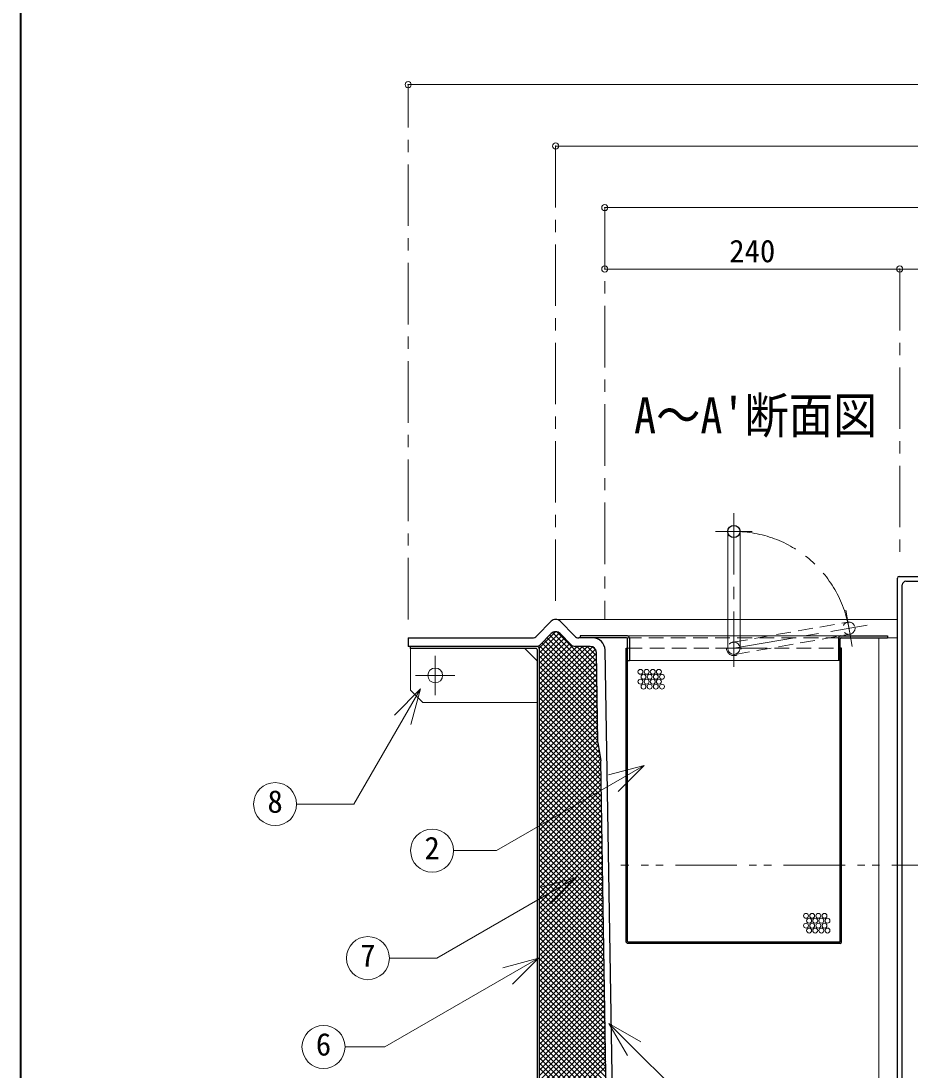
# Model space of a CAD drawing. Units: millimetres at full size, sheet at 1:10; details may follow other scales. Extents: x -2101 to 1949, y -1404 to 1406.
# Drawn here: x -2101 to -1377, y -661 to 193 of the extents above; entities that cross this region are included whole.
import ezdxf
from ezdxf.enums import TextEntityAlignment as Align

# ---------------------------------------------------------------- set-up
doc = ezdxf.new("R2010")
doc.units = ezdxf.units.MM
doc.header["$LTSCALE"] = 10
doc.header["$PDMODE"] = 32
doc.header["$PDSIZE"] = 5
for name, pattern in [('CHAIN1', [8, 5, -1, 1, -1]), ('DASHED1', [1.8, 1.2, -0.6]), ('DOUBLE_CHAIN1', [8.8, 5, -1, 0.6, -0.6, 0.6, -1])]:
    doc.linetypes.add(name, pattern=pattern)
doc.layers.add('0-0____1', color=4, linetype='Continuous', lineweight=9)
doc.styles.add('ＭＳ ゴシック', font='')
doc.styles.get('ＭＳ ゴシック').set_extended_font_data('MS Gothic')

msp = doc.modelspace()

# ---------------------------------------------------------------- linework, layer by layer
at = {"layer": '0-0____1', "color": 1, "lineweight": 40}
msp.add_line((-2100.6, -1403.88), (-2100.6, 1406.12), dxfattribs=at)
at = {"layer": '0-0____1'}
for p, q in [((-1785.6, 141.12), (-465.6, 141.12)), ((-585.6, 91.12), (-1665.6, 91.12)), ((-1625.6, 41.12), (-625.6, 41.12)), ((-1385.6, -8.88), (-1625.6, -8.88)), ((-1125.6, -8.88), (-1385.6, -8.88)), ((-1665.6, -293.88), (-1525.6, -293.88)), ((-1515.6, -293.88), (-1387.6, -293.88)), ((-1679.04, -317.15), (-1665.78, -303.89)), ((-1679, -321.36), (-1662.56, -304.92)), ((-1679, -325.6), (-1660.43, -307.03)), ((-1670.41, -306.66), (-1632, -345.07)), ((-1668.21, -304.62), (-1632.07, -340.76)), ((-1664.59, -303.99), (-1632.14, -336.44)), ((-1607.1, -307.38), (-1525.6, -307.38)), ((-1515.6, -307.38), (-1434.1, -307.38)), ((-1679, -329.84), (-1658.33, -309.17)), ((-1679, -334.09), (-1656.23, -311.31)), ((-1679, -338.33), (-1654.13, -313.46)), ((-1679, -342.57), (-1651.82, -315.39)), ((-1679, -355.3), (-1639.59, -315.88)), ((-1679, -351.06), (-1643.83, -315.88)), ((-1679, -346.81), (-1648.07, -315.88)), ((-1678.91, -315.13), (-1631.71, -362.33)), ((-1676.71, -313.09), (-1631.78, -358.01)), ((-1674.61, -310.94), (-1631.86, -353.7)), ((-1672.51, -308.8), (-1631.93, -349.38)), ((-1648.46, -315.88), (-1632.22, -332.13)), ((-1644.22, -315.88), (-1632.29, -327.81)), ((-1639.97, -315.88), (-1632.36, -323.5)), ((-1402.6, -803.88), (-1402.6, -308.88)), ((-1395.6, -308.88), (-1387.6, -308.88)), ((-1679, -359.54), (-1635.66, -316.2)), ((-1679, -363.78), (-1633.28, -318.06)), ((-1679, -319.28), (-1631.64, -366.64)), ((-1679, -368.03), (-1632.39, -321.42)), ((-1679, -323.52), (-1631.57, -370.96)), ((-1635.24, -316.37), (-1632.89, -318.72)), ((-1679, -372.27), (-1632.32, -325.59)), ((-1679, -327.77), (-1631.5, -375.27)), ((-1679, -376.51), (-1632.26, -329.76)), ((-1679, -332.01), (-1631.42, -379.59)), ((-1605.6, -327.38), (-1435.6, -327.38)), ((-1679, -380.75), (-1632.19, -333.94)), ((-1679, -336.25), (-1631.35, -383.9)), ((-1679, -385), (-1632.12, -338.11)), ((-1679, -340.49), (-1631.28, -388.22)), ((-1679, -389.24), (-1632.05, -342.28)), ((-1679, -344.74), (-1631.21, -392.53)), ((-1679, -393.48), (-1631.98, -346.46)), ((-1679, -348.98), (-1630.67, -397.31)), ((-1679, -397.72), (-1631.91, -350.63)), ((-1679, -353.22), (-1629.92, -402.3)), ((-1679, -401.97), (-1631.84, -354.8)), ((-1679, -357.47), (-1629.18, -407.29)), ((-1679, -406.21), (-1631.77, -358.98)), ((-1679, -361.71), (-1628.89, -411.82)), ((-1679, -410.45), (-1631.7, -363.15)), ((-1679, -365.95), (-1628.82, -416.14)), ((-1679, -414.7), (-1631.63, -367.32)), ((-1679, -370.19), (-1628.74, -420.45)), ((-1679, -418.94), (-1631.56, -371.5)), ((-1679, -374.44), (-1628.67, -424.77)), ((-1679, -423.18), (-1631.49, -375.67)), ((-1679, -378.68), (-1628.6, -429.08)), ((-1679, -427.42), (-1631.42, -379.84)), ((-1679, -382.92), (-1628.53, -433.4)), ((-1679, -431.67), (-1631.35, -384.01)), ((-1679, -387.16), (-1628.46, -437.71)), ((-1679, -435.91), (-1631.28, -388.19)), ((-1679, -391.41), (-1628.38, -442.02)), ((-1679, -440.15), (-1631.21, -392.36)), ((-1679, -395.65), (-1628.31, -446.34)), ((-1679, -444.39), (-1630.84, -396.23)), ((-1679, -399.89), (-1628.24, -450.65)), ((-1679, -448.64), (-1630.28, -399.92)), ((-1679, -452.88), (-1629.73, -403.61)), ((-1679, -404.13), (-1628.17, -454.97)), ((-1679, -457.12), (-1629.17, -407.29)), ((-1679, -408.38), (-1628.1, -459.28)), ((-1679, -461.36), (-1628.9, -411.26)), ((-1679, -412.62), (-1628.02, -463.6)), ((-1679, -465.61), (-1628.83, -415.43)), ((-1679, -416.86), (-1627.95, -467.91)), ((-1679, -469.85), (-1628.76, -419.61)), ((-1679, -421.1), (-1627.88, -472.23)), ((-1679, -474.09), (-1628.69, -423.78)), ((-1679, -425.35), (-1627.81, -476.54)), ((-1679, -478.33), (-1628.62, -427.95)), ((-1679, -429.59), (-1627.74, -480.86)), ((-1679, -482.58), (-1628.55, -432.12)), ((-1679, -433.83), (-1627.66, -485.17)), ((-1679, -486.82), (-1628.48, -436.3)), ((-1679, -438.08), (-1627.59, -489.48)), ((-1679, -491.06), (-1628.41, -440.47)), ((-1679, -442.32), (-1627.52, -493.8)), ((-1679, -495.31), (-1628.34, -444.64)), ((-1679, -446.56), (-1627.45, -498.11)), ((-1679, -499.55), (-1628.27, -448.82)), ((-1679, -450.8), (-1627.38, -502.43)), ((-1679, -503.79), (-1628.2, -452.99)), ((-1679, -455.05), (-1627.31, -506.74)), ((-1679, -508.03), (-1628.13, -457.16)), ((-1679, -459.29), (-1627.23, -511.06)), ((-1679, -512.28), (-1628.06, -461.34)), ((-1679, -463.53), (-1627.16, -515.37)), ((-1679, -516.52), (-1627.99, -465.51)), ((-1679, -467.77), (-1627.09, -519.69)), ((-1679, -520.76), (-1627.92, -469.68)), ((-1679, -472.02), (-1627.02, -524)), ((-1679, -525), (-1627.85, -473.86)), ((-1679, -476.26), (-1626.95, -528.32)), ((-1679, -529.25), (-1627.78, -478.03)), ((-1679, -480.5), (-1626.87, -532.63)), ((-1679, -533.49), (-1627.71, -482.2)), ((-1679, -484.74), (-1626.8, -536.94)), ((-1679, -537.73), (-1627.64, -486.37)), ((-1679, -488.99), (-1626.73, -541.26)), ((-1679, -541.97), (-1627.58, -490.55)), ((-1679, -493.23), (-1626.66, -545.57)), ((-1679, -546.22), (-1627.51, -494.72)), ((-1679, -497.47), (-1626.59, -549.89)), ((-1679, -550.46), (-1627.44, -498.89)), ((-1679, -501.72), (-1626.51, -554.2)), ((-1679, -554.7), (-1627.37, -503.07)), ((-1679, -505.96), (-1626.44, -558.52)), ((-1679, -558.95), (-1627.3, -507.24)), ((-1679, -510.2), (-1626.37, -562.83)), ((-1679, -563.19), (-1627.23, -511.41)), ((-1679, -514.44), (-1626.3, -567.15)), ((-1679, -567.43), (-1627.16, -515.59)), ((-1679, -518.69), (-1626.23, -571.46)), ((-1679, -571.67), (-1627.09, -519.76)), ((-1679, -522.93), (-1626.15, -575.78)), ((-1679, -575.92), (-1627.02, -523.93)), ((-1679, -527.17), (-1626.08, -580.09)), ((-1679, -580.16), (-1626.95, -528.11)), ((-1679, -531.41), (-1626.01, -584.4)), ((-1679, -584.4), (-1626.88, -532.28)), ((-1679, -535.66), (-1625.94, -588.72)), ((-1679, -588.64), (-1626.81, -536.45)), ((-1679, -539.9), (-1625.87, -593.03)), ((-1679, -592.89), (-1626.74, -540.62)), ((-1679, -544.14), (-1625.8, -597.35)), ((-1679, -597.13), (-1626.67, -544.8)), ((-1679, -548.38), (-1625.72, -601.66)), ((-1679, -601.37), (-1626.6, -548.97)), ((-1679, -552.63), (-1625.65, -605.98)), ((-1679, -605.61), (-1626.53, -553.14)), ((-1679, -556.87), (-1625.58, -610.29)), ((-1679, -609.86), (-1626.46, -557.32)), ((-1679, -561.11), (-1625.51, -614.61)), ((-1679, -614.1), (-1626.39, -561.49)), ((-1679, -565.35), (-1625.44, -618.92)), ((-1679, -618.34), (-1626.32, -565.66)), ((-1679, -569.6), (-1625.36, -623.24)), ((-1679, -622.58), (-1626.25, -569.84)), ((-1679, -573.84), (-1625.29, -627.55)), ((-1679, -626.83), (-1626.18, -574.01)), ((-1679, -578.08), (-1625.22, -631.86)), ((-1679, -631.07), (-1626.11, -578.18)), ((-1679, -582.33), (-1625.15, -636.18)), ((-1679, -635.31), (-1626.05, -582.36)), ((-1679, -639.56), (-1625.98, -586.53)), ((-1679, -586.57), (-1625.08, -640.49)), ((-1679, -643.8), (-1625.91, -590.7)), ((-1679, -590.81), (-1625, -644.81)), ((-1679, -648.04), (-1625.84, -594.87)), ((-1679, -595.05), (-1624.93, -649.12)), ((-1679, -652.28), (-1625.77, -599.05)), ((-1679, -599.3), (-1624.86, -653.44)), ((-1679, -656.53), (-1625.7, -603.22)), ((-1679, -603.54), (-1624.79, -657.75)), ((-1679, -660.77), (-1625.63, -607.39)), ((-1679, -607.78), (-1624.72, -662.07)), ((-1679, -665.01), (-1625.56, -611.57)), ((-1679, -612.02), (-1624.64, -666.38)), ((-1679, -669.25), (-1625.49, -615.74)), ((-1679, -616.27), (-1624.57, -670.7)), ((-1679, -673.5), (-1625.42, -619.91)), ((-1679, -620.51), (-1624.5, -675.01)), ((-1679, -677.74), (-1625.35, -624.09)), ((-1679, -624.75), (-1624.43, -679.32)), ((-1679, -681.98), (-1625.28, -628.26)), ((-1679, -628.99), (-1624.36, -683.64)), ((-1679, -686.22), (-1625.21, -632.43)), ((-1679, -633.24), (-1624.29, -687.95)), ((-1679, -690.47), (-1625.14, -636.61)), ((-1679, -637.48), (-1624.21, -692.27)), ((-1679, -694.71), (-1625.07, -640.78)), ((-1679, -641.72), (-1624.14, -696.58)), ((-1679, -698.95), (-1625, -644.95)), ((-1679, -645.96), (-1624.07, -700.9)), ((-1679, -703.19), (-1624.93, -649.12)), ((-1679, -650.21), (-1624, -705.21)), ((-1679, -707.44), (-1624.86, -653.3)), ((-1679, -654.45), (-1623.93, -709.53)), ((-1679, -711.68), (-1624.79, -657.47)), ((-1679, -658.69), (-1623.85, -713.84))]:
    msp.add_line(p, q, dxfattribs=at)
at = {"layer": '0-0____1', "linetype": 'CHAIN1'}
for p, q in [((-1785.6, -293.88), (-1785.6, 141.12)), ((-1665.6, 91.12), (-1665.6, -278.88)), ((-1625.6, 41.12), (-1625.6, -293.88)), ((-1385.6, -8.88), (-1385.6, -243.88)), ((-1520.6, -207.38), (-1520.6, -332.38)), ((-1535.6, -222.38), (-1505.6, -222.38)), ((-1424.44, -315.83), (-1429.6, -286.27)), ((-1520.6, -317.38), (-1412.24, -298.47)), ((-1763.6, -355.48), (-1763.6, -323.48)), ((-1535.6, -317.38), (-1505.6, -317.38)), ((-1747.6, -339.48), (-1779.6, -339.48))]:
    msp.add_line(p, q, dxfattribs=at)
at = {"layer": '0-0____1', "color": 7, "lineweight": 18}
for p, q in [((-1525.6, -222.38), (-1525.6, -317.38)), ((-1515.6, -222.38), (-1515.6, -317.38)), ((-1783.6, -351.48), (-1783.6, -317.48)), ((-1690.6, -317.48), (-1680.6, -327.48)), ((-1775.59, -350.43), (-1829.7, -444.15)), ((-1775.59, -350.43), (-1796.81, -371.64)), ((-1773.6, -361.48), (-1783.6, -351.48)), ((-1775.59, -350.43), (-1783.36, -379.41)), ((-1773.6, -361.48), (-1680.6, -361.48)), ((-1593.6, -412.68), (-1622.58, -420.44)), ((-1593.6, -412.68), (-1614.81, -433.89)), ((-1829.7, -444.15), (-1876.34, -444.15)), ((-1648.72, -503.91), (-1762.17, -569.42)), ((-1648.72, -503.91), (-1677.7, -511.68)), ((-1648.72, -503.91), (-1669.93, -525.13)), ((-1679.61, -569.49), (-1804.58, -641.65)), ((-1762.17, -569.42), (-1800.86, -569.42)), ((-1679.61, -569.49), (-1708.58, -577.25)), ((-1679.61, -569.49), (-1700.82, -590.7)), ((-1622.26, -622.56), (-1607.26, -648.54)), ((-1622.26, -622.56), (-1596.28, -637.56)), ((-1804.58, -641.65), (-1836.98, -641.65))]:
    msp.add_line(p, q, dxfattribs=at)
at = {"layer": '0-0____1', "color": 5, "lineweight": 25}
for p, q in [((-1387.6, -761.38), (-1387.6, -260.38)), ((-1386.1, -258.88), (-1367.6, -258.88)), ((-1380.6, -262.88), (-1367.6, -262.88)), ((-1383.6, -755.88), (-1383.6, -265.88)), ((-1680.92, -307.38), (-1669.17, -295.39)), ((-1650.28, -307.38), (-1662.03, -295.39)), ((-1677.98, -314.38), (-1669.17, -305.39)), ((-1653.23, -314.38), (-1662.03, -305.39)), ((-1645.6, -307.38), (-1645.6, -308.88)), ((-1607.1, -307.38), (-1645.6, -307.38)), ((-1434.1, -307.38), (-1395.6, -307.38)), ((-1395.6, -307.38), (-1395.6, -308.88)), ((-1785.6, -308.88), (-1785.6, -315.88)), ((-1785.6, -308.88), (-1684.49, -308.88)), ((-1680.6, -315.88), (-1785.6, -315.88)), ((-1783.6, -317.48), (-1783.6, -315.88)), ((-1637.4, -315.88), (-1649.65, -315.88)), ((-1607.85, -308.88), (-1646.71, -308.88)), ((-1607.1, -555.88), (-1607.1, -309.63)), ((-1605.6, -308.88), (-1605.6, -327.38)), ((-1435.6, -308.88), (-1435.6, -327.38)), ((-1434.1, -555.88), (-1434.1, -309.63)), ((-1433.35, -308.88), (-1395.6, -308.88)), ((-1681.4, -317.48), (-1783.6, -317.48)), ((-1680.6, -318.28), (-1680.6, -966.48)), ((-1679, -317.48), (-1679, -964.88)), ((-1631.19, -393.88), (-1632.41, -320.63)), ((-1616.09, -879.38), (-1625.44, -318.7)), ((-1608.1, -317.38), (-1607.1, -317.38)), ((-1608.1, -556.38), (-1608.1, -317.38)), ((-1433.1, -317.38), (-1434.1, -317.38)), ((-1433.1, -556.38), (-1433.1, -317.38)), ((-1607.1, -327.38), (-1605.6, -327.38)), ((-1434.1, -327.38), (-1435.6, -327.38)), ((-1631.19, -393.88), (-1628.94, -408.88)), ((-1621.01, -884.38), (-1628.94, -408.88)), ((-1434.1, -557.38), (-1607.1, -557.38)), ((-1434.6, -556.38), (-1606.6, -556.38))]:
    msp.add_line(p, q, dxfattribs=at)
at = {"layer": '0-0____1', "linetype": 'DASHED1'}
for p, q in [((-1515.6, -293.88), (-1525.6, -293.88)), ((-1521.46, -312.46), (-1427.88, -296.12)), ((-1525.6, -307.38), (-1515.6, -307.38)), ((-1519.74, -322.31), (-1426.16, -305.97)), ((-1607.85, -308.88), (-1433.35, -308.88)), ((-1607.1, -317.38), (-1535.6, -317.38)), ((-1505.6, -317.38), (-1434.1, -317.38))]:
    msp.add_line(p, q, dxfattribs=at)
at = {"layer": '0-0____1', "linetype": 'DOUBLE_CHAIN1'}
msp.add_line((-814.1, -493.88), (-1612.6, -493.88), dxfattribs=at)
at = {"layer": '0-0____1', "color": 7, "lineweight": 18}
for points in [[(-1593.6, -412.68), (-1713.64, -481.98), (-1748.59, -481.98)], [(-1622.26, -622.56), (-1551.67, -693.15), (-1517.98, -693.15)]]:
    msp.add_lwpolyline(points, dxfattribs=at)
at = {"layer": '0-0____1', "color": 5, "lineweight": 25}
msp.add_circle((-1520.6, -222.38), 5, dxfattribs=at)
at = {"layer": '0-0____1', "linetype": 'DASHED1'}
msp.add_circle((-1427.02, -301.05), 5, dxfattribs=at)
at = {"layer": '0-0____1', "color": 7, "lineweight": 18}
for centre, radius in [((-1763.6, -339.48), 6), ((-1893.84, -444.15), 17.5), ((-1766.09, -481.98), 17.5), ((-1818.36, -569.42), 17.5), ((-1854.48, -641.65), 17.5)]:
    msp.add_circle(centre, radius, dxfattribs=at)
at = {"layer": '0-0____1'}
for centre in [(-1596.61, -336.55), (-1594.11, -340.55), (-1591.61, -336.55), (-1589.11, -340.55), (-1586.61, -336.55), (-1584.11, -340.55), (-1581.61, -336.55), (-1579.11, -340.55), (-1596.61, -344.55), (-1594.11, -348.55), (-1591.61, -344.55), (-1589.11, -348.55), (-1586.61, -344.55), (-1584.11, -348.55), (-1581.61, -344.55), (-1579.11, -348.55), (-1461.9, -534.97), (-1459.4, -538.97), (-1456.9, -534.97), (-1454.4, -538.97), (-1451.9, -534.97), (-1449.4, -538.97), (-1446.9, -534.97), (-1444.4, -538.97), (-1461.9, -542.97), (-1459.4, -546.97), (-1456.9, -542.97), (-1454.4, -546.97), (-1451.9, -542.97), (-1449.4, -546.97), (-1446.9, -542.97), (-1444.4, -546.97)]:
    msp.add_circle(centre, 2, dxfattribs=at)
at = {"layer": '0-0____1', "linetype": 'CHAIN1'}
msp.add_arc((-1520.6, -317.38), 95, 9.90103, 90, dxfattribs=at)
at = {"layer": '0-0____1', "color": 5, "lineweight": 25}
for centre, radius, start, end in [((-1386.1, -260.38), 1.5, 90, 180), ((-1380.6, -265.88), 3, 90, 180), ((-1665.6, -298.88), 5, 44.3947, 135.6053), ((-1684.49, -303.88), 5, 270, 315.6053), ((-1665.6, -308.89), 5, 44.3947, 135.6053), ((-1646.71, -303.88), 5, 224.3947, 270), ((-1607.1, -308.88), 1.5, 0, 90), ((-1434.1, -308.88), 1.5, 90, 180), ((-1681.55, -310.88), 5, 270, 315.6053), ((-1680.6, -317.48), 1.6, 0, 90), ((-1649.65, -310.88), 5, 224.3947, 270), ((-1637.4, -320.88), 5, 1.04163, 90), ((-1635.44, -318.88), 10, 1.04163, 90), ((-1607.85, -309.63), 0.75, 0, 90), ((-1433.35, -309.63), 0.75, 90, 180), ((-1681.4, -318.28), 0.8, 0, 90), ((-1607.1, -556.38), 1, 180, 270), ((-1606.6, -555.88), 0.5, 180, 270), ((-1434.6, -555.88), 0.5, 270, 0), ((-1434.1, -556.38), 1, 270, 0)]:
    msp.add_arc(centre, radius, start, end, dxfattribs=at)
at = {"layer": '0-0____1', "linetype": 'DASHED1'}
for radius, start, end in [(5, 0, 180), (6, 180, 0)]:
    msp.add_arc((-1520.6, -317.38), radius, start, end, dxfattribs=at)
at = {"layer": '0-0____1', "color": 7, "lineweight": 18}
msp.add_arc((-1520.6, -317.38), 5, 180, 0, dxfattribs=at)
at = {"layer": '0-0____1', "color": 1}
for p in [(-1785.6, 141.12), (-1665.6, 91.12), (-1625.6, 41.12), (-1625.6, -8.88), (-1385.6, -8.88)]:
    msp.add_point(p, dxfattribs=at)

# ---------------------------------------------------------------- texts
at = {"layer": '0-0____1', "color": 7, "style": 'ＭＳ ゴシック'}
for s, p in [('240', (-1524.35, -8.88)), ('8', (-1900.09, -456.65)), ('2', (-1772.34, -494.48)), ('7', (-1824.61, -581.92)), ('6', (-1860.73, -654.15))]:
    msp.add_text(s, height=18.33, dxfattribs=at).set_placement(p, align=Align.BOTTOM_LEFT)
at = {"layer": '0-0____1', "color": 7, "style": 'ＭＳ ゴシック', "width": 0.9}
msp.add_text("A～A'断面図", height=29.33, dxfattribs=at).set_placement((-1601.85, -151.38), align=Align.BOTTOM_LEFT)

doc.saveas('drawing.dxf')
